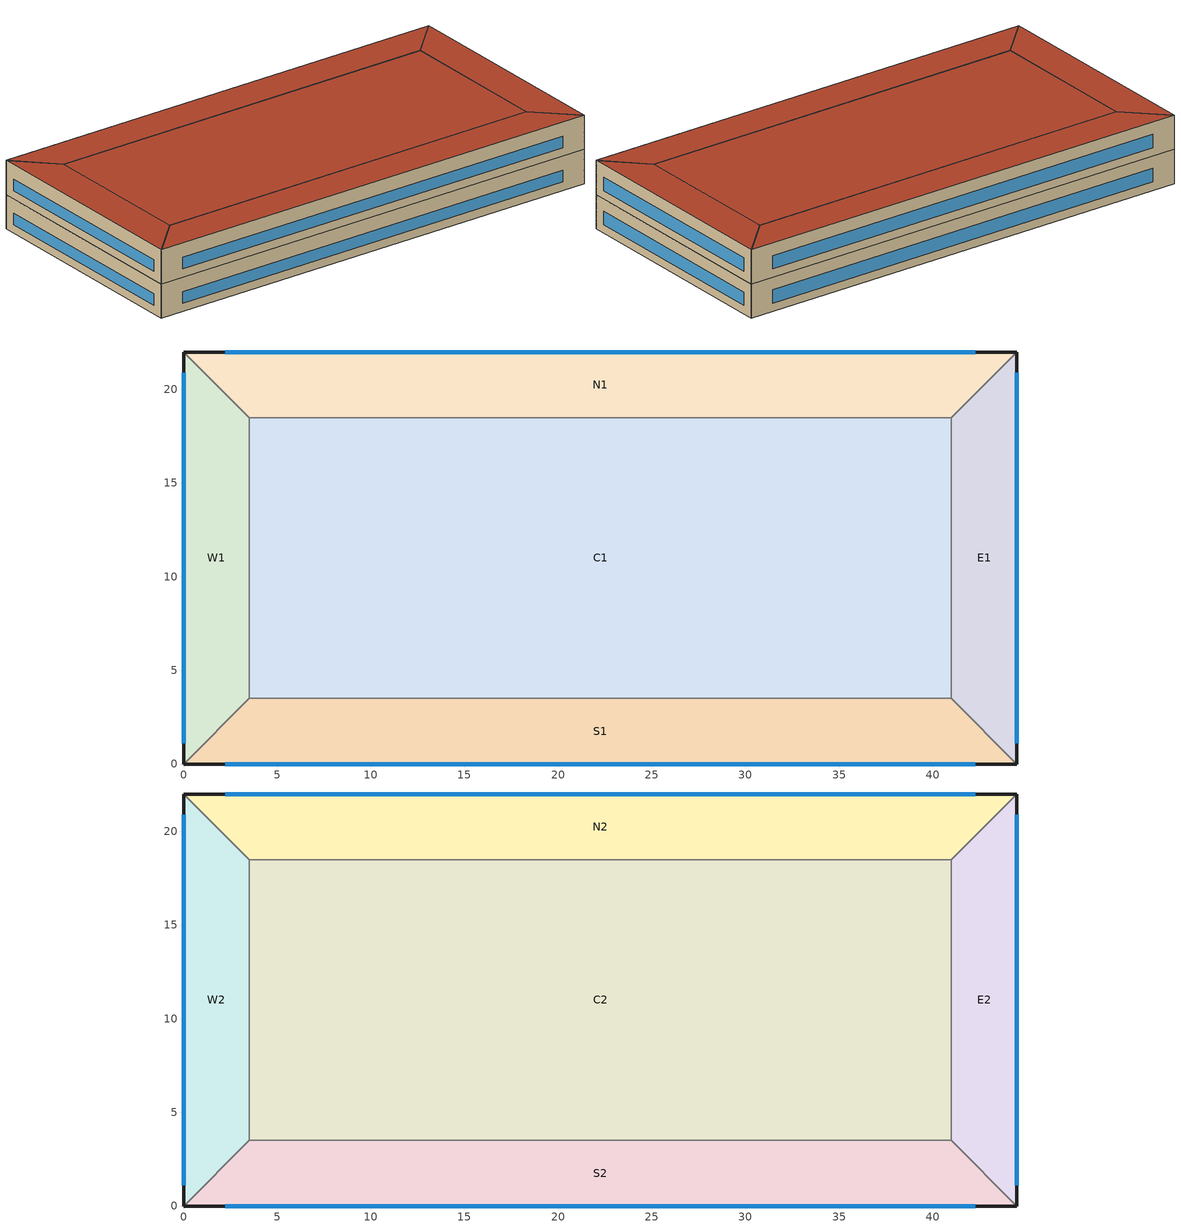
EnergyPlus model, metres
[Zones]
S1
 floor ground (GroundFloor): 3.5,3.5 41,3.5 44.5,0 0,0 z0
 wall outside (ExtWall): 0,0 44.5,0 z0:3.2
 wall to E1 (Partition): 44.5,0 41,3.5 z0:3.2
 wall to C1 (Partition): 41,3.5 3.5,3.5 z0:3.2
 wall to W1 (Partition): 3.5,3.5 0,0 z0:3.2
 window (Window): 2.23,0 42.27,0 z0.8:1.87
E1
 floor ground (GroundFloor): 41,3.5 41,18.5 44.5,22 44.5,0 z0
 wall outside (ExtWall): 44.5,0 44.5,22 z0:3.2
 wall to N1 (Partition): 44.5,22 41,18.5 z0:3.2
 wall to C1 (Partition): 41,18.5 41,3.5 z0:3.2
 window (Window): 44.5,1.1 44.5,20.9 z0.8:2.04
N1
 floor ground (GroundFloor): 41,18.5 3.5,18.5 0,22 44.5,22 z0
 wall outside (ExtWall): 44.5,22 0,22 z0:3.2
 wall to W1 (Partition): 0,22 3.5,18.5 z0:3.2
 wall to C1 (Partition): 3.5,18.5 41,18.5 z0:3.2
 window (Window): 42.27,22 2.23,22 z0.8:2.04
W1
 floor ground (GroundFloor): 3.5,18.5 3.5,3.5 0,0 0,22 z0
 wall outside (ExtWall): 0,22 0,0 z0:3.2
 wall to C1 (Partition): 3.5,3.5 3.5,18.5 z0:3.2
 window (Window): 0,20.9 0,1.1 z0.8:1.87
C1
 floor ground (GroundFloor): 3.5,18.5 41,18.5 41,3.5 3.5,3.5 z0
S2
 floor to S1 (IntFloor): 3.5,3.5 41,3.5 44.5,0 0,0 z3.2
 wall outside (ExtWall): 0,0 44.5,0 z3.2:6.4
 wall to E2 (Partition): 44.5,0 41,3.5 z3.2:6.4
 wall to C2 (Partition): 41,3.5 3.5,3.5 z3.2:6.4
 wall to W2 (Partition): 3.5,3.5 0,0 z3.2:6.4
 window (Window): 2.23,0 42.27,0 z4:5.07
 roof outside (Roof): 0,0 44.5,0 41,3.5 3.5,3.5 z6.4
E2
 floor to E1 (IntFloor): 41,3.5 41,18.5 44.5,22 44.5,0 z3.2
 wall outside (ExtWall): 44.5,0 44.5,22 z3.2:6.4
 wall to N2 (Partition): 44.5,22 41,18.5 z3.2:6.4
 wall to C2 (Partition): 41,18.5 41,3.5 z3.2:6.4
 window (Window): 44.5,1.1 44.5,20.9 z4:5.24
 roof outside (Roof): 44.5,0 44.5,22 41,18.5 41,3.5 z6.4
N2
 floor to N1 (IntFloor): 41,18.5 3.5,18.5 0,22 44.5,22 z3.2
 wall outside (ExtWall): 44.5,22 0,22 z3.2:6.4
 wall to W2 (Partition): 0,22 3.5,18.5 z3.2:6.4
 wall to C2 (Partition): 3.5,18.5 41,18.5 z3.2:6.4
 window (Window): 42.27,22 2.23,22 z4:5.24
 roof outside (Roof): 44.5,22 0,22 3.5,18.5 41,18.5 z6.4
W2
 floor to W1 (IntFloor): 3.5,18.5 3.5,3.5 0,0 0,22 z3.2
 wall outside (ExtWall): 0,22 0,0 z3.2:6.4
 wall to C2 (Partition): 3.5,3.5 3.5,18.5 z3.2:6.4
 window (Window): 0,20.9 0,1.1 z4:5.07
 roof outside (Roof): 0,22 0,0 3.5,3.5 3.5,18.5 z6.4
C2
 floor to C1 (IntFloor): 3.5,18.5 41,18.5 41,3.5 3.5,3.5 z3.2
 roof outside (Roof): 3.5,3.5 41,3.5 41,18.5 3.5,18.5 z6.4
[Building]
T2-test-06: -20, City, 0.04, 0.4, FullExterior, 25, 6
[Material]
Concrete100: MediumRough, 0.1, 1.311, 2240, 836.8
Gypsum: MediumSmooth, 0.0127, 0.16, 784.9, 830
Carpet: MediumRough, 0.0127, 0.06, 288, 1380
SteelSkin: Smooth, 0.0015, 45, 7680, 418
Membrane: Rough, 0.01, 0.16, 1120, 1460
[Material:NoMass]
WallIns: Rough, 1.14
RoofIns: Rough, 4.27
[WindowMaterial:SimpleGlazingSystem]
Glz: 2.8, 0.57, 0.75
[Construction]
ExtWall: SteelSkin, WallIns, Gypsum
Roof: Membrane, RoofIns, Concrete100
GroundFloor; IntFloor: Concrete100, Carpet
Partition: Gypsum, Gypsum
Window: Glz
[Zone]
S1; E1; N1; W1; C1; S2; E2; N2; W2; C2
[People]
P_S1: S1, Occupancy, Area/Person, , , 23, , , Activity
P_E1: E1, Occupancy, Area/Person, , , 23, , , Activity
P_N1: N1, Occupancy, Area/Person, , , 23, , , Activity
P_W1: W1, Occupancy, Area/Person, , , 23, , , Activity
P_C1: C1, Occupancy, Area/Person, , , 23, , , Activity
P_S2: S2, Occupancy, Area/Person, , , 23, , , Activity
P_E2: E2, Occupancy, Area/Person, , , 23, , , Activity
P_N2: N2, Occupancy, Area/Person, , , 23, , , Activity
P_W2: W2, Occupancy, Area/Person, , , 23, , , Activity
P_C2: C2, Occupancy, Area/Person, , , 23, , , Activity
[Lights]
L_S1: S1, LightSch, Watts/Area, , 8.6, , 0, 0.7, 0.2
L_E1: E1, LightSch, Watts/Area, , 8.6, , 0, 0.7, 0.2
L_N1: N1, LightSch, Watts/Area, , 8.6, , 0, 0.7, 0.2
L_W1: W1, LightSch, Watts/Area, , 8.6, , 0, 0.7, 0.2
L_C1: C1, LightSch, Watts/Area, , 8.6, , 0, 0.7, 0.2
L_S2: S2, LightSch, Watts/Area, , 8.6, , 0, 0.7, 0.2
L_E2: E2, LightSch, Watts/Area, , 8.6, , 0, 0.7, 0.2
L_N2: N2, LightSch, Watts/Area, , 8.6, , 0, 0.7, 0.2
L_W2: W2, LightSch, Watts/Area, , 8.6, , 0, 0.7, 0.2
L_C2: C2, LightSch, Watts/Area, , 8.6, , 0, 0.7, 0.2
[ElectricEquipment]
Q_S1: S1, EquipSch, Watts/Area, , 9, , 0, 0.5, 0
Q_E1: E1, EquipSch, Watts/Area, , 9, , 0, 0.5, 0
Q_N1: N1, EquipSch, Watts/Area, , 9, , 0, 0.5, 0
Q_W1: W1, EquipSch, Watts/Area, , 9, , 0, 0.5, 0
Q_C1: C1, EquipSch, Watts/Area, , 9, , 0, 0.5, 0
Q_S2: S2, EquipSch, Watts/Area, , 9, , 0, 0.5, 0
Q_E2: E2, EquipSch, Watts/Area, , 9, , 0, 0.5, 0
Q_N2: N2, EquipSch, Watts/Area, , 9, , 0, 0.5, 0
Q_W2: W2, EquipSch, Watts/Area, , 9, , 0, 0.5, 0
Q_C2: C2, EquipSch, Watts/Area, , 9, , 0, 0.5, 0
[ZoneInfiltration:DesignFlowRate]
I_S1: S1, AlwaysOn, AirChanges/Hour, , , , 0.2, 1, 0, 0, 0
I_E1: E1, AlwaysOn, AirChanges/Hour, , , , 0.2, 1, 0, 0, 0
I_N1: N1, AlwaysOn, AirChanges/Hour, , , , 0.2, 1, 0, 0, 0
I_W1: W1, AlwaysOn, AirChanges/Hour, , , , 0.2, 1, 0, 0, 0
I_C1: C1, AlwaysOn, AirChanges/Hour, , , , 0.2, 1, 0, 0, 0
I_S2: S2, AlwaysOn, AirChanges/Hour, , , , 0.2, 1, 0, 0, 0
I_E2: E2, AlwaysOn, AirChanges/Hour, , , , 0.2, 1, 0, 0, 0
I_N2: N2, AlwaysOn, AirChanges/Hour, , , , 0.2, 1, 0, 0, 0
I_W2: W2, AlwaysOn, AirChanges/Hour, , , , 0.2, 1, 0, 0, 0
I_C2: C2, AlwaysOn, AirChanges/Hour, , , , 0.2, 1, 0, 0, 0
[HVACTemplate:Thermostat]
Tstat: HeatSet, , CoolSet
[HVACTemplate:Zone:IdealLoadsAirSystem]
S1; E1; N1; W1; C1; S2; E2; N2; W2; C2: Tstat
[Schedule:Compact]
AlwaysOn: Fraction, Through: 12/31, For: AllDays, Until: 24:00, 1
Activity: ActivityLevel, Through: 12/31, For: AllDays, Until: 24:00, 110
Occupancy: Fraction, Through: 12/31, For: Weekdays, Until: 08:00, 0, Until: 18:00, 1, Until: 24:00, 0, For: AllOtherDays, Until: 24:00, 0
LightSch: Fraction, Through: 12/31, For: Weekdays, Until: 08:00, 0.15, Until: 18:00, 0.95, Until: 24:00, 0.15, For: AllOtherDays, Until: 24:00, 0.15
EquipSch: Fraction, Through: 12/31, For: Weekdays, Until: 08:00, 0.4, Until: 18:00, 0.95, Until: 24:00, 0.4, For: AllOtherDays, Until: 24:00, 0.4
HeatSet: Temperature, Through: 12/31, For: Weekdays, Until: 08:00, 13.5, Until: 18:00, 21, Until: 24:00, 13.5, For: AllOtherDays, Until: 24:00, 13.5
CoolSet: Temperature, Through: 12/31, For: Weekdays, Until: 08:00, 28, Until: 18:00, 24, Until: 24:00, 28, For: AllOtherDays, Until: 24:00, 28
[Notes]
---------- Internal loads
